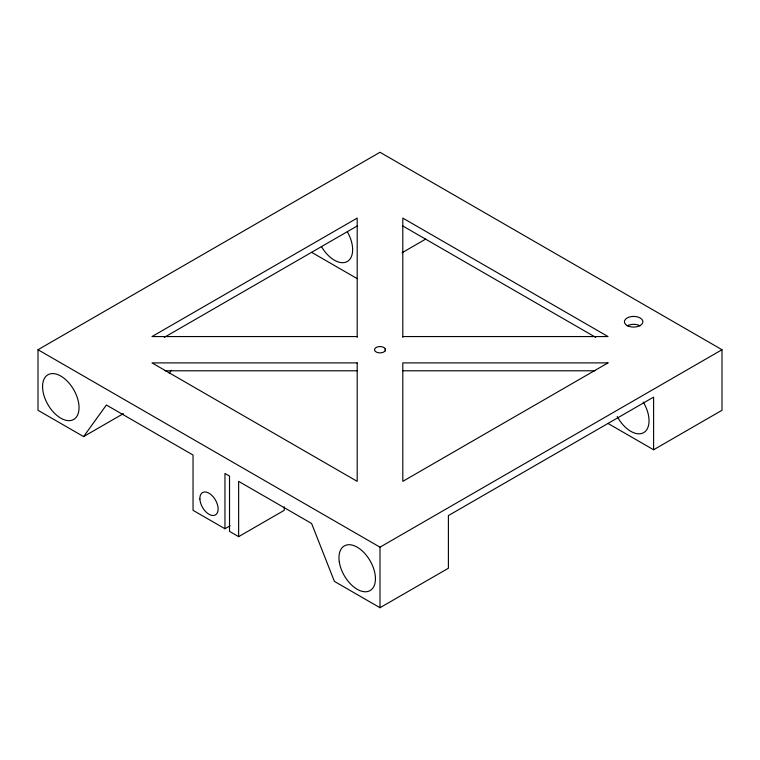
<?xml version="1.0" encoding="UTF-8"?>
<svg xmlns="http://www.w3.org/2000/svg" width="760" height="760" viewBox="0 0 760 760"><rect width="100%" height="100%" fill="white"/><g stroke="black" fill="none" stroke-linecap="round" stroke-linejoin="round"><path stroke-width="1.14" d="M608 423.443L653.6 449.768L722 410.276L722 349.724L380 152.275L38 349.724L38 410.276L83.6 436.601L106.4 405.013L193.04 455.031L193.04 510.321L224.96 528.751L230.023 525.825M169.271 373.179L171.342 370.31M164.312 337.354L357.2 225.986M83.6 436.601L123.414 413.62M402.116 252.709L425.6 239.153M224.96 528.751L224.96 473.461L229.52 476.092L229.52 531.383L238.64 536.645L284.24 510.321L284.24 506.787M38 349.724L380 547.172L722 349.724M238.64 536.645L238.64 481.355L311.6 523.478L334.4 581.4L380 607.725L448.4 568.242L448.4 515.584L653.6 397.109L653.6 449.768M357.2 336.556L152 336.556L357.2 218.091L357.2 337.354M402.8 336.556L608 336.556L402.8 218.091L402.8 337.354M165.043 370.785L357.2 370.785M402.8 370.785L594.957 370.785M402.8 225.986L595.688 337.354M311.6 252.31L357.2 278.644M385.291 348.906L385.291 350.541A5.481 3.163 0 0 1 376.856 352.317A5.481 3.163 0 0 1 376.856 347.13A5.481 3.163 0 0 1 385.291 348.906L385.291 351.006M380 547.172L380 607.725M347.301 231.705A25.792 14.896 60 0 1 347.301 261.488A25.792 14.896 60 0 1 321.499 246.601M643.264 402.097A25.792 14.896 60 0 1 643.558 432.697A25.792 14.896 60 0 1 617.225 416.499M627.114 325.878A9.243 5.339 0 0 1 640.186 325.878M608 362.89L402.8 481.355L402.8 362.89L608 362.89M357.2 362.89L152 362.89L357.2 481.355L357.2 362.89M339.292 561.878A25.792 14.896 60 0 0 369.141 591.052A25.792 14.896 60 0 0 363.166 551.779A25.792 14.896 60 0 0 339.292 561.878M42.56 386.584A25.792 14.896 60 0 0 69.92 420.622A25.792 14.896 60 0 0 69.92 384.142A25.792 14.896 60 0 0 42.56 386.584M629.033 326.373A9.243 5.339 0 0 0 642.894 321.755A9.243 5.339 0 0 0 629.033 317.129A9.243 5.339 0 0 0 629.033 326.373M199.889 498.931A12.901 7.448 60 0 0 213.892 515.451A12.901 7.448 60 0 0 213.218 496.831A12.901 7.448 60 0 0 199.889 498.931"/></g></svg>
